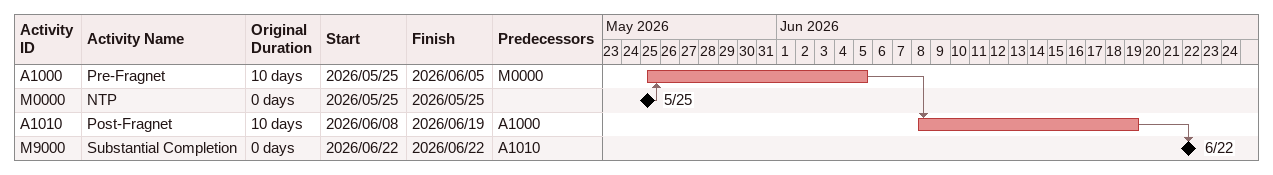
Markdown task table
| ID | Task | Original duration | Start | Finish | Predecessors |
|---|---|---|---|---|---|
| A1000 | Pre-Fragnet | 10d | 2026-05-25 | 2026-06-05 | M0000 |
| M0000 | NTP | 0d | 2026-05-25 | 2026-05-25 |  |
| A1010 | Post-Fragnet | 10d | 2026-06-08 | 2026-06-19 | A1000 |
| M9000 | Substantial Completion | 0d | 2026-06-22 | 2026-06-22 | A1010 |
